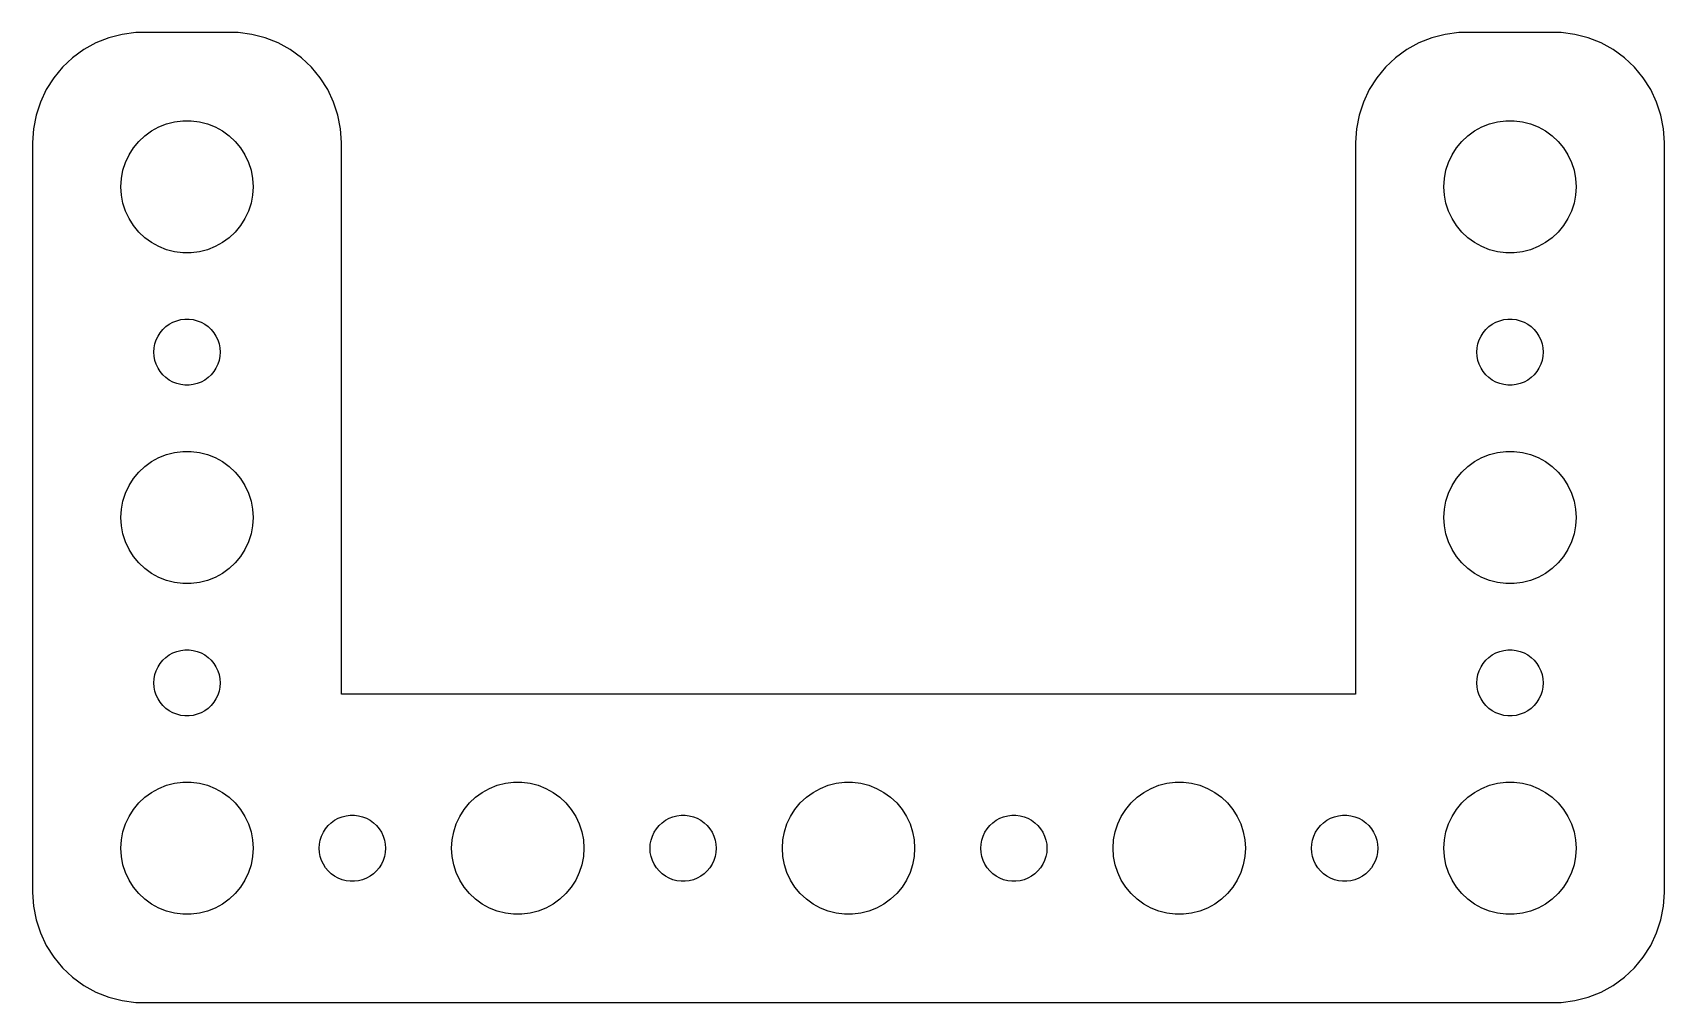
# Model space of a CAD drawing. Header units: metres. Extents: x -37 to 37, y -22 to 22.
import ezdxf

# ---------------------------------------------------------------- set-up
doc = ezdxf.new("R2010")
doc.units = ezdxf.units.M

msp = doc.modelspace()

# ---------------------------------------------------------------- linework, layer by layer
for p, q in [((-34.1289, 21.5241), (-34.6791, 21.2216)), ((-33.5451, 21.7553), (-34.1289, 21.5241)), ((-32.9369, 21.9114), (-33.5451, 21.7553)), ((-32.3139, 21.9901), (-32.9369, 21.9114)), ((-27.686, 21.9901), (-32.3139, 21.9901)), ((-27.0631, 21.9114), (-27.686, 21.9901)), ((-26.4549, 21.7553), (-27.0631, 21.9114)), ((-25.8711, 21.5241), (-26.4549, 21.7553)), ((-25.3209, 21.2216), (-25.8711, 21.5241)), ((25.8711, 21.5241), (25.3209, 21.2216)), ((26.4549, 21.7553), (25.8711, 21.5241)), ((27.0631, 21.9114), (26.4549, 21.7553)), ((27.686, 21.9901), (27.0631, 21.9114)), ((32.3139, 21.9901), (27.686, 21.9901)), ((32.9369, 21.9114), (32.3139, 21.9901)), ((33.5451, 21.7553), (32.9369, 21.9114)), ((34.1289, 21.5241), (33.5451, 21.7553)), ((34.6791, 21.2216), (34.1289, 21.5241)), ((-35.1871, 20.8526), (-35.6448, 20.4227)), ((-34.6791, 21.2216), (-35.1871, 20.8526)), ((-24.8129, 20.8526), (-25.3209, 21.2216)), ((-24.3551, 20.4227), (-24.8129, 20.8526)), ((24.8129, 20.8526), (24.3551, 20.4227)), ((25.3209, 21.2216), (24.8129, 20.8526)), ((35.1871, 20.8526), (34.6791, 21.2216)), ((35.6448, 20.4227), (35.1871, 20.8526)), ((-35.6448, 20.4227), (-36.0451, 19.9389)), ((-23.9549, 19.9389), (-24.3551, 20.4227)), ((24.3551, 20.4227), (23.9549, 19.9389)), ((36.0451, 19.9389), (35.6448, 20.4227)), ((-36.3815, 19.4088), (-36.6489, 18.8406)), ((-36.0451, 19.9389), (-36.3815, 19.4088)), ((-23.6185, 19.4088), (-23.9549, 19.9389)), ((-23.3511, 18.8406), (-23.6185, 19.4088)), ((23.6185, 19.4088), (23.3511, 18.8406)), ((23.9549, 19.9389), (23.6185, 19.4088)), ((36.3815, 19.4088), (36.0451, 19.9389)), ((36.6489, 18.8406), (36.3815, 19.4088)), ((-36.6489, 18.8406), (-36.8429, 18.2434)), ((-23.1571, 18.2434), (-23.3511, 18.8406)), ((23.3511, 18.8406), (23.1571, 18.2434)), ((36.8429, 18.2434), (36.6489, 18.8406)), ((-36.8429, 18.2434), (-36.9606, 17.6267)), ((-31.2773, 17.7145), (-30.927, 17.8532)), ((-30.927, 17.8532), (-30.5621, 17.9469)), ((-30.5621, 17.9469), (-30.1884, 17.9941)), ((-30.1884, 17.9941), (-29.8116, 17.9941)), ((-29.8116, 17.9941), (-29.4379, 17.9469)), ((-29.4379, 17.9469), (-29.0729, 17.8532)), ((-29.0729, 17.8532), (-28.7227, 17.7145)), ((-23.0394, 17.6267), (-23.1571, 18.2434)), ((23.1571, 18.2434), (23.0394, 17.6267)), ((28.7227, 17.7145), (29.0729, 17.8532)), ((29.0729, 17.8532), (29.4379, 17.9469)), ((29.4379, 17.9469), (29.8116, 17.9941)), ((29.8116, 17.9941), (30.1884, 17.9941)), ((30.1884, 17.9941), (30.5621, 17.9469)), ((30.5621, 17.9469), (30.927, 17.8532)), ((30.927, 17.8532), (31.2773, 17.7145)), ((36.9606, 17.6267), (36.8429, 18.2434)), ((-36.9606, 17.6267), (-37, 17)), ((-32.427, 16.7634), (-32.1869, 17.0536)), ((-32.1869, 17.0536), (-31.9123, 17.3115)), ((-31.9123, 17.3115), (-31.6075, 17.533)), ((-31.6075, 17.533), (-31.2773, 17.7145)), ((-28.7227, 17.7145), (-28.3925, 17.533)), ((-28.3925, 17.533), (-28.0877, 17.3115)), ((-28.0877, 17.3115), (-27.8131, 17.0536)), ((-27.8131, 17.0536), (-27.5729, 16.7634)), ((-23, 17), (-23.0394, 17.6267)), ((23.0394, 17.6267), (23, 17)), ((27.5729, 16.7634), (27.8131, 17.0536)), ((27.8131, 17.0536), (28.0877, 17.3115)), ((28.0877, 17.3115), (28.3925, 17.533)), ((28.3925, 17.533), (28.7227, 17.7145)), ((31.2773, 17.7145), (31.6075, 17.533)), ((31.6075, 17.533), (31.9123, 17.3115)), ((31.9123, 17.3115), (32.1869, 17.0536)), ((32.1869, 17.0536), (32.427, 16.7634)), ((37, 17), (36.9606, 17.6267)), ((-37, 17), (-37, -17)), ((-32.7893, 16.1044), (-32.6289, 16.4453)), ((-32.6289, 16.4453), (-32.427, 16.7634)), ((-27.5729, 16.7634), (-27.3711, 16.4453)), ((-27.3711, 16.4453), (-27.2107, 16.1044)), ((-23, -8.00986), (-23, 17)), ((23, 17), (23, -8.00986)), ((27.2107, 16.1044), (27.3711, 16.4453)), ((27.3711, 16.4453), (27.5729, 16.7634)), ((32.427, 16.7634), (32.6289, 16.4453)), ((32.6289, 16.4453), (32.7893, 16.1044)), ((37, -17), (37, 17)), ((-32.9763, 15.376), (-32.9057, 15.7461)), ((-32.9057, 15.7461), (-32.7893, 16.1044)), ((-27.2107, 16.1044), (-27.0942, 15.7461)), ((-27.0942, 15.7461), (-27.0237, 15.376)), ((27.0237, 15.376), (27.0942, 15.7461)), ((27.0942, 15.7461), (27.2107, 16.1044)), ((32.7893, 16.1044), (32.9057, 15.7461)), ((32.9057, 15.7461), (32.9763, 15.376)), ((-33, 15), (-32.9763, 15.376)), ((-32.9763, 14.624), (-33, 15)), ((-27.0237, 15.376), (-27, 15)), ((-27, 15), (-27.0237, 14.624)), ((27, 15), (27.0237, 15.376)), ((27.0237, 14.624), (27, 15)), ((32.9763, 15.376), (33, 15)), ((33, 15), (32.9763, 14.624)), ((-32.9057, 14.2539), (-32.9763, 14.624)), ((-32.7893, 13.8956), (-32.9057, 14.2539)), ((-27.0942, 14.2539), (-27.2107, 13.8956)), ((-27.0237, 14.624), (-27.0942, 14.2539)), ((27.0942, 14.2539), (27.0237, 14.624)), ((27.2107, 13.8956), (27.0942, 14.2539)), ((32.9057, 14.2539), (32.7893, 13.8956)), ((32.9763, 14.624), (32.9057, 14.2539)), ((-32.6289, 13.5547), (-32.7893, 13.8956)), ((-32.427, 13.2366), (-32.6289, 13.5547)), ((-27.3711, 13.5547), (-27.5729, 13.2366)), ((-27.2107, 13.8956), (-27.3711, 13.5547)), ((27.3711, 13.5547), (27.2107, 13.8956)), ((27.5729, 13.2366), (27.3711, 13.5547)), ((32.6289, 13.5547), (32.427, 13.2366)), ((32.7893, 13.8956), (32.6289, 13.5547)), ((-32.1869, 12.9464), (-32.427, 13.2366)), ((-31.9123, 12.6884), (-32.1869, 12.9464)), ((-31.6075, 12.467), (-31.9123, 12.6884)), ((-28.0877, 12.6884), (-28.3925, 12.467)), ((-27.8131, 12.9464), (-28.0877, 12.6884)), ((-27.5729, 13.2366), (-27.8131, 12.9464)), ((27.8131, 12.9464), (27.5729, 13.2366)), ((28.0877, 12.6884), (27.8131, 12.9464)), ((28.3925, 12.467), (28.0877, 12.6884)), ((31.9123, 12.6884), (31.6075, 12.467)), ((32.1869, 12.9464), (31.9123, 12.6884)), ((32.427, 13.2366), (32.1869, 12.9464)), ((-31.2773, 12.2855), (-31.6075, 12.467)), ((-30.927, 12.1468), (-31.2773, 12.2855)), ((-30.5621, 12.0531), (-30.927, 12.1468)), ((-30.1884, 12.0059), (-30.5621, 12.0531)), ((-29.8116, 12.0059), (-30.1884, 12.0059)), ((-29.4379, 12.0531), (-29.8116, 12.0059)), ((-29.0729, 12.1468), (-29.4379, 12.0531)), ((-28.7227, 12.2855), (-29.0729, 12.1468)), ((-28.3925, 12.467), (-28.7227, 12.2855)), ((28.7227, 12.2855), (28.3925, 12.467)), ((29.0729, 12.1468), (28.7227, 12.2855)), ((29.4379, 12.0531), (29.0729, 12.1468)), ((29.8116, 12.0059), (29.4379, 12.0531)), ((30.1884, 12.0059), (29.8116, 12.0059)), ((30.5621, 12.0531), (30.1884, 12.0059)), ((30.927, 12.1468), (30.5621, 12.0531)), ((31.2773, 12.2855), (30.927, 12.1468)), ((31.6075, 12.467), (31.2773, 12.2855)), ((-30.6387, 8.85724), (-30.4635, 8.92657)), ((-30.4635, 8.92657), (-30.2811, 8.97342)), ((-30.2811, 8.97342), (-30.0942, 8.99704)), ((-30.0942, 8.99704), (-29.9058, 8.99704)), ((-29.9058, 8.99704), (-29.7189, 8.97342)), ((-29.7189, 8.97342), (-29.5365, 8.92657)), ((-29.5365, 8.92657), (-29.3613, 8.85724)), ((29.3613, 8.85724), (29.5365, 8.92657)), ((29.5365, 8.92657), (29.7189, 8.97342)), ((29.7189, 8.97342), (29.9058, 8.99704)), ((29.9058, 8.99704), (30.0942, 8.99704)), ((30.0942, 8.99704), (30.2811, 8.97342)), ((30.2811, 8.97342), (30.4635, 8.92657)), ((30.4635, 8.92657), (30.6387, 8.85724)), ((-31.3947, 8.05219), (-31.3145, 8.22263)), ((-31.3145, 8.22263), (-31.2135, 8.38167)), ((-31.2135, 8.38167), (-31.0934, 8.52681)), ((-31.0934, 8.52681), (-30.9561, 8.65576)), ((-30.9561, 8.65576), (-30.8037, 8.76648)), ((-30.8037, 8.76648), (-30.6387, 8.85724)), ((-29.3613, 8.85724), (-29.1963, 8.76648)), ((-29.1963, 8.76648), (-29.0439, 8.65576)), ((-29.0439, 8.65576), (-28.9065, 8.52681)), ((-28.9065, 8.52681), (-28.7865, 8.38167)), ((-28.7865, 8.38167), (-28.6855, 8.22263)), ((-28.6855, 8.22263), (-28.6053, 8.05219)), ((28.6053, 8.05219), (28.6855, 8.22263)), ((28.6855, 8.22263), (28.7865, 8.38167)), ((28.7865, 8.38167), (28.9065, 8.52681)), ((28.9065, 8.52681), (29.0439, 8.65576)), ((29.0439, 8.65576), (29.1963, 8.76648)), ((29.1963, 8.76648), (29.3613, 8.85724)), ((30.6387, 8.85724), (30.8037, 8.76648)), ((30.8037, 8.76648), (30.9561, 8.65576)), ((30.9561, 8.65576), (31.0934, 8.52681)), ((31.0934, 8.52681), (31.2135, 8.38167)), ((31.2135, 8.38167), (31.3145, 8.22263)), ((31.3145, 8.22263), (31.3947, 8.05219)), ((-31.5, 7.5), (-31.4882, 7.68799)), ((-31.4882, 7.312), (-31.5, 7.5)), ((-31.4882, 7.68799), (-31.4529, 7.87303)), ((-31.4529, 7.87303), (-31.3947, 8.05219)), ((-28.6053, 8.05219), (-28.5471, 7.87303)), ((-28.5471, 7.87303), (-28.5118, 7.68799)), ((-28.5118, 7.68799), (-28.5, 7.5)), ((-28.5, 7.5), (-28.5118, 7.312)), ((28.5, 7.5), (28.5118, 7.68799)), ((28.5118, 7.312), (28.5, 7.5)), ((28.5118, 7.68799), (28.5471, 7.87303)), ((28.5471, 7.87303), (28.6053, 8.05219)), ((31.3947, 8.05219), (31.4529, 7.87303)), ((31.4529, 7.87303), (31.4882, 7.68799)), ((31.4882, 7.68799), (31.5, 7.5)), ((31.5, 7.5), (31.4882, 7.312)), ((-31.4529, 7.12695), (-31.4882, 7.312)), ((-31.3947, 6.9478), (-31.4529, 7.12695)), ((-31.3145, 6.77736), (-31.3947, 6.9478)), ((-31.2135, 6.61832), (-31.3145, 6.77736)), ((-28.6855, 6.77736), (-28.7865, 6.61832)), ((-28.6053, 6.9478), (-28.6855, 6.77736)), ((-28.5471, 7.12695), (-28.6053, 6.9478)), ((-28.5118, 7.312), (-28.5471, 7.12695)), ((28.5471, 7.12695), (28.5118, 7.312)), ((28.6053, 6.9478), (28.5471, 7.12695)), ((28.6855, 6.77736), (28.6053, 6.9478)), ((28.7865, 6.61832), (28.6855, 6.77736)), ((31.3145, 6.77736), (31.2135, 6.61832)), ((31.3947, 6.9478), (31.3145, 6.77736)), ((31.4529, 7.12695), (31.3947, 6.9478)), ((31.4882, 7.312), (31.4529, 7.12695)), ((-31.0934, 6.47318), (-31.2135, 6.61832)), ((-30.9561, 6.34422), (-31.0934, 6.47318)), ((-30.8037, 6.23351), (-30.9561, 6.34422)), ((-30.6387, 6.14275), (-30.8037, 6.23351)), ((-30.4635, 6.07341), (-30.6387, 6.14275)), ((-30.2811, 6.02657), (-30.4635, 6.07341)), ((-30.0942, 6.00294), (-30.2811, 6.02657)), ((-29.9058, 6.00294), (-30.0942, 6.00294)), ((-29.7189, 6.02657), (-29.9058, 6.00294)), ((-29.5365, 6.07341), (-29.7189, 6.02657)), ((-29.3613, 6.14275), (-29.5365, 6.07341)), ((-29.1963, 6.23351), (-29.3613, 6.14275)), ((-29.0439, 6.34422), (-29.1963, 6.23351)), ((-28.9065, 6.47318), (-29.0439, 6.34422)), ((-28.7865, 6.61832), (-28.9065, 6.47318)), ((28.9065, 6.47318), (28.7865, 6.61832)), ((29.0439, 6.34422), (28.9065, 6.47318)), ((29.1963, 6.23351), (29.0439, 6.34422)), ((29.3613, 6.14275), (29.1963, 6.23351)), ((29.5365, 6.07341), (29.3613, 6.14275)), ((29.7189, 6.02657), (29.5365, 6.07341)), ((29.9058, 6.00294), (29.7189, 6.02657)), ((30.0942, 6.00294), (29.9058, 6.00294)), ((30.2811, 6.02657), (30.0942, 6.00294)), ((30.4635, 6.07341), (30.2811, 6.02657)), ((30.6387, 6.14275), (30.4635, 6.07341)), ((30.8037, 6.23351), (30.6387, 6.14275)), ((30.9561, 6.34422), (30.8037, 6.23351)), ((31.0934, 6.47318), (30.9561, 6.34422)), ((31.2135, 6.61832), (31.0934, 6.47318)), ((-30.5621, 2.94685), (-30.1884, 2.99408)), ((-30.1884, 2.99408), (-29.8116, 2.99408)), ((-29.8116, 2.99408), (-29.4379, 2.94685)), ((29.4379, 2.94685), (29.8116, 2.99408)), ((29.8116, 2.99408), (30.1884, 2.99408)), ((30.1884, 2.99408), (30.5621, 2.94685)), ((-32.1869, 2.05363), (-31.9123, 2.31154)), ((-31.9123, 2.31154), (-31.6075, 2.53297)), ((-31.6075, 2.53297), (-31.2773, 2.71448)), ((-31.2773, 2.71448), (-30.927, 2.85316)), ((-30.927, 2.85316), (-30.5621, 2.94685)), ((-29.4379, 2.94685), (-29.0729, 2.85316)), ((-29.0729, 2.85316), (-28.7227, 2.71448)), ((-28.7227, 2.71448), (-28.3925, 2.53297)), ((-28.3925, 2.53297), (-28.0877, 2.31154)), ((-28.0877, 2.31154), (-27.8131, 2.05363)), ((27.8131, 2.05363), (28.0877, 2.31154)), ((28.0877, 2.31154), (28.3925, 2.53297)), ((28.3925, 2.53297), (28.7227, 2.71448)), ((28.7227, 2.71448), (29.0729, 2.85316)), ((29.0729, 2.85316), (29.4379, 2.94685)), ((30.5621, 2.94685), (30.927, 2.85316)), ((30.927, 2.85316), (31.2773, 2.71448)), ((31.2773, 2.71448), (31.6075, 2.53297)), ((31.6075, 2.53297), (31.9123, 2.31154)), ((31.9123, 2.31154), (32.1869, 2.05363)), ((-32.6289, 1.44525), (-32.427, 1.76335)), ((-32.427, 1.76335), (-32.1869, 2.05363)), ((-27.8131, 2.05363), (-27.5729, 1.76335)), ((-27.5729, 1.76335), (-27.3711, 1.44525)), ((27.3711, 1.44525), (27.5729, 1.76335)), ((27.5729, 1.76335), (27.8131, 2.05363)), ((32.1869, 2.05363), (32.427, 1.76335)), ((32.427, 1.76335), (32.6289, 1.44525)), ((-32.9763, 0.37599), (-32.9057, 0.74606)), ((-32.9057, 0.74606), (-32.7893, 1.10437)), ((-32.7893, 1.10437), (-32.6289, 1.44525)), ((-27.3711, 1.44525), (-27.2107, 1.10437)), ((-27.2107, 1.10437), (-27.0942, 0.74606)), ((-27.0942, 0.74606), (-27.0237, 0.37599)), ((27.0237, 0.37599), (27.0942, 0.74606)), ((27.0942, 0.74606), (27.2107, 1.10437)), ((27.2107, 1.10437), (27.3711, 1.44525)), ((32.6289, 1.44525), (32.7893, 1.10437)), ((32.7893, 1.10437), (32.9057, 0.74606)), ((32.9057, 0.74606), (32.9763, 0.37599)), ((-33, 0), (-32.9763, 0.37599)), ((-32.9763, -0.37599), (-33, 0)), ((-27.0237, 0.37599), (-27, 0)), ((-27, 0), (-27.0237, -0.37599)), ((27, 0), (27.0237, 0.37599)), ((27.0237, -0.37599), (27, 0)), ((32.9763, 0.37599), (33, 0)), ((33, 0), (32.9763, -0.37599)), ((-32.9057, -0.74606), (-32.9763, -0.37599)), ((-27.0237, -0.37599), (-27.0942, -0.74606)), ((27.0942, -0.74606), (27.0237, -0.37599)), ((32.9763, -0.37599), (32.9057, -0.74606)), ((-32.7893, -1.10437), (-32.9057, -0.74606)), ((-32.6289, -1.44525), (-32.7893, -1.10437)), ((-32.427, -1.76335), (-32.6289, -1.44525)), ((-27.3711, -1.44525), (-27.5729, -1.76335)), ((-27.2107, -1.10437), (-27.3711, -1.44525)), ((-27.0942, -0.74606), (-27.2107, -1.10437)), ((27.2107, -1.10437), (27.0942, -0.74606)), ((27.3711, -1.44525), (27.2107, -1.10437)), ((27.5729, -1.76335), (27.3711, -1.44525)), ((32.6289, -1.44525), (32.427, -1.76335)), ((32.7893, -1.10437), (32.6289, -1.44525)), ((32.9057, -0.74606), (32.7893, -1.10437)), ((-32.1869, -2.05363), (-32.427, -1.76335)), ((-31.9123, -2.31154), (-32.1869, -2.05363)), ((-27.8131, -2.05363), (-28.0877, -2.31154)), ((-27.5729, -1.76335), (-27.8131, -2.05363)), ((27.8131, -2.05363), (27.5729, -1.76335)), ((28.0877, -2.31154), (27.8131, -2.05363)), ((32.1869, -2.05363), (31.9123, -2.31154)), ((32.427, -1.76335), (32.1869, -2.05363)), ((-31.6075, -2.53297), (-31.9123, -2.31154)), ((-31.2773, -2.71448), (-31.6075, -2.53297)), ((-30.927, -2.85316), (-31.2773, -2.71448)), ((-30.5621, -2.94685), (-30.927, -2.85316)), ((-30.1884, -2.99408), (-30.5621, -2.94685)), ((-29.4379, -2.94685), (-29.8116, -2.99408)), ((-29.0729, -2.85316), (-29.4379, -2.94685)), ((-28.7227, -2.71448), (-29.0729, -2.85316)), ((-28.3925, -2.53297), (-28.7227, -2.71448)), ((-28.0877, -2.31154), (-28.3925, -2.53297)), ((28.3925, -2.53297), (28.0877, -2.31154)), ((28.7227, -2.71448), (28.3925, -2.53297)), ((29.0729, -2.85316), (28.7227, -2.71448)), ((29.4379, -2.94685), (29.0729, -2.85316)), ((29.8116, -2.99408), (29.4379, -2.94685)), ((30.5621, -2.94685), (30.1884, -2.99408)), ((30.927, -2.85316), (30.5621, -2.94685)), ((31.2773, -2.71448), (30.927, -2.85316)), ((31.6075, -2.53297), (31.2773, -2.71448)), ((31.9123, -2.31154), (31.6075, -2.53297)), ((-29.8116, -2.99408), (-30.1884, -2.99408)), ((30.1884, -2.99408), (29.8116, -2.99408)), ((-31.3145, -6.77736), (-31.2135, -6.61832)), ((-31.2135, -6.61832), (-31.0934, -6.47318)), ((-31.0934, -6.47318), (-30.9561, -6.34422)), ((-30.9561, -6.34422), (-30.8037, -6.23351)), ((-30.8037, -6.23351), (-30.6387, -6.14275)), ((-30.6387, -6.14275), (-30.4635, -6.07341)), ((-30.4635, -6.07341), (-30.2811, -6.02657)), ((-30.2811, -6.02657), (-30.0942, -6.00294)), ((-30.0942, -6.00294), (-29.9058, -6.00294)), ((-29.9058, -6.00294), (-29.7189, -6.02657)), ((-29.7189, -6.02657), (-29.5365, -6.07341)), ((-29.5365, -6.07341), (-29.3613, -6.14275)), ((-29.3613, -6.14275), (-29.1963, -6.23351)), ((-29.1963, -6.23351), (-29.0439, -6.34422)), ((-29.0439, -6.34422), (-28.9065, -6.47318)), ((-28.9065, -6.47318), (-28.7865, -6.61832)), ((-28.7865, -6.61832), (-28.6855, -6.77736)), ((28.6855, -6.77736), (28.7865, -6.61832)), ((28.7865, -6.61832), (28.9065, -6.47318)), ((28.9065, -6.47318), (29.0439, -6.34422)), ((29.0439, -6.34422), (29.1963, -6.23351)), ((29.1963, -6.23351), (29.3613, -6.14275)), ((29.3613, -6.14275), (29.5365, -6.07341)), ((29.5365, -6.07341), (29.7189, -6.02657)), ((29.7189, -6.02657), (29.9058, -6.00294)), ((29.9058, -6.00294), (30.0942, -6.00294)), ((30.0942, -6.00294), (30.2811, -6.02657)), ((30.2811, -6.02657), (30.4635, -6.07341)), ((30.4635, -6.07341), (30.6387, -6.14275)), ((30.6387, -6.14275), (30.8037, -6.23351)), ((30.8037, -6.23351), (30.9561, -6.34422)), ((30.9561, -6.34422), (31.0934, -6.47318)), ((31.0934, -6.47318), (31.2135, -6.61832)), ((31.2135, -6.61832), (31.3145, -6.77736)), ((-31.5, -7.5), (-31.4882, -7.312)), ((-31.4882, -7.312), (-31.4529, -7.12695)), ((-31.4529, -7.12695), (-31.3947, -6.9478)), ((-31.3947, -6.9478), (-31.3145, -6.77736)), ((-28.6855, -6.77736), (-28.6053, -6.9478)), ((-28.6053, -6.9478), (-28.5471, -7.12695)), ((-28.5471, -7.12695), (-28.5118, -7.312)), ((-28.5118, -7.312), (-28.5, -7.5)), ((28.5, -7.5), (28.5118, -7.312)), ((28.5118, -7.312), (28.5471, -7.12695)), ((28.5471, -7.12695), (28.6053, -6.9478)), ((28.6053, -6.9478), (28.6855, -6.77736)), ((31.3145, -6.77736), (31.3947, -6.9478)), ((31.3947, -6.9478), (31.4529, -7.12695)), ((31.4529, -7.12695), (31.4882, -7.312)), ((31.4882, -7.312), (31.5, -7.5)), ((-31.4882, -7.68799), (-31.5, -7.5)), ((-31.4529, -7.87303), (-31.4882, -7.68799)), ((-31.3947, -8.05219), (-31.4529, -7.87303)), ((-31.3145, -8.22263), (-31.3947, -8.05219)), ((-28.6053, -8.05219), (-28.6855, -8.22263)), ((-28.5471, -7.87303), (-28.6053, -8.05219)), ((-28.5118, -7.68799), (-28.5471, -7.87303)), ((-28.5, -7.5), (-28.5118, -7.68799)), ((23, -8.00986), (-23, -8.00986)), ((28.5118, -7.68799), (28.5, -7.5)), ((28.5471, -7.87303), (28.5118, -7.68799)), ((28.6053, -8.05219), (28.5471, -7.87303)), ((28.6855, -8.22263), (28.6053, -8.05219)), ((31.3947, -8.05219), (31.3145, -8.22263)), ((31.4529, -7.87303), (31.3947, -8.05219)), ((31.4882, -7.68799), (31.4529, -7.87303)), ((31.5, -7.5), (31.4882, -7.68799)), ((-31.2135, -8.38167), (-31.3145, -8.22263)), ((-31.0934, -8.52681), (-31.2135, -8.38167)), ((-30.9561, -8.65576), (-31.0934, -8.52681)), ((-30.8037, -8.76648), (-30.9561, -8.65576)), ((-30.6387, -8.85724), (-30.8037, -8.76648)), ((-30.4635, -8.92657), (-30.6387, -8.85724)), ((-29.3613, -8.85724), (-29.5365, -8.92657)), ((-29.1963, -8.76648), (-29.3613, -8.85724)), ((-29.0439, -8.65576), (-29.1963, -8.76648)), ((-28.9065, -8.52681), (-29.0439, -8.65576)), ((-28.7865, -8.38167), (-28.9065, -8.52681)), ((-28.6855, -8.22263), (-28.7865, -8.38167)), ((28.7865, -8.38167), (28.6855, -8.22263)), ((28.9065, -8.52681), (28.7865, -8.38167)), ((29.0439, -8.65576), (28.9065, -8.52681)), ((29.1963, -8.76648), (29.0439, -8.65576)), ((29.3613, -8.85724), (29.1963, -8.76648)), ((29.5365, -8.92657), (29.3613, -8.85724)), ((30.6387, -8.85724), (30.4635, -8.92657)), ((30.8037, -8.76648), (30.6387, -8.85724)), ((30.9561, -8.65576), (30.8037, -8.76648)), ((31.0934, -8.52681), (30.9561, -8.65576)), ((31.2135, -8.38167), (31.0934, -8.52681)), ((31.3145, -8.22263), (31.2135, -8.38167)), ((-30.2811, -8.97342), (-30.4635, -8.92657)), ((-30.0942, -8.99704), (-30.2811, -8.97342)), ((-29.9058, -8.99704), (-30.0942, -8.99704)), ((-29.7189, -8.97342), (-29.9058, -8.99704)), ((-29.5365, -8.92657), (-29.7189, -8.97342)), ((29.7189, -8.97342), (29.5365, -8.92657)), ((29.9058, -8.99704), (29.7189, -8.97342)), ((30.0942, -8.99704), (29.9058, -8.99704)), ((30.2811, -8.97342), (30.0942, -8.99704)), ((30.4635, -8.92657), (30.2811, -8.97342)), ((-31.9123, -12.6884), (-31.6075, -12.467)), ((-31.6075, -12.467), (-31.2773, -12.2855)), ((-31.2773, -12.2855), (-30.927, -12.1468)), ((-30.927, -12.1468), (-30.5621, -12.0531)), ((-30.5621, -12.0531), (-30.1884, -12.0059)), ((-30.1884, -12.0059), (-29.8116, -12.0059)), ((-29.8116, -12.0059), (-29.4379, -12.0531)), ((-29.4379, -12.0531), (-29.0729, -12.1468)), ((-29.0729, -12.1468), (-28.7227, -12.2855)), ((-28.7227, -12.2855), (-28.3925, -12.467)), ((-28.3925, -12.467), (-28.0877, -12.6884)), ((-16.9123, -12.6884), (-16.6075, -12.467)), ((-16.6075, -12.467), (-16.2773, -12.2855)), ((-16.2773, -12.2855), (-15.927, -12.1468)), ((-15.927, -12.1468), (-15.5621, -12.0531)), ((-15.5621, -12.0531), (-15.1884, -12.0059)), ((-15.1884, -12.0059), (-14.8116, -12.0059)), ((-14.8116, -12.0059), (-14.4379, -12.0531)), ((-14.4379, -12.0531), (-14.0729, -12.1468)), ((-14.0729, -12.1468), (-13.7227, -12.2855)), ((-13.7227, -12.2855), (-13.3925, -12.467)), ((-13.3925, -12.467), (-13.0877, -12.6884)), ((-1.91226, -12.6884), (-1.60747, -12.467)), ((-1.60747, -12.467), (-1.27733, -12.2855)), ((-1.27733, -12.2855), (-0.92705, -12.1468)), ((-0.92705, -12.1468), (-0.56213, -12.0531)), ((-0.56213, -12.0531), (-0.18837, -12.0059)), ((-0.18837, -12.0059), (0.18837, -12.0059)), ((0.18837, -12.0059), (0.56213, -12.0531)), ((0.56213, -12.0531), (0.92705, -12.1468)), ((0.92705, -12.1468), (1.27733, -12.2855)), ((1.27733, -12.2855), (1.60747, -12.467)), ((1.60747, -12.467), (1.91226, -12.6884)), ((13.0877, -12.6884), (13.3925, -12.467)), ((13.3925, -12.467), (13.7227, -12.2855)), ((13.7227, -12.2855), (14.0729, -12.1468)), ((14.0729, -12.1468), (14.4379, -12.0531)), ((14.4379, -12.0531), (14.8116, -12.0059)), ((14.8116, -12.0059), (15.1884, -12.0059)), ((15.1884, -12.0059), (15.5621, -12.0531)), ((15.5621, -12.0531), (15.927, -12.1468)), ((15.927, -12.1468), (16.2773, -12.2855)), ((16.2773, -12.2855), (16.6075, -12.467)), ((16.6075, -12.467), (16.9123, -12.6884)), ((28.0877, -12.6884), (28.3925, -12.467)), ((28.3925, -12.467), (28.7227, -12.2855)), ((28.7227, -12.2855), (29.0729, -12.1468)), ((29.0729, -12.1468), (29.4379, -12.0531)), ((29.4379, -12.0531), (29.8116, -12.0059)), ((29.8116, -12.0059), (30.1884, -12.0059)), ((30.1884, -12.0059), (30.5621, -12.0531)), ((30.5621, -12.0531), (30.927, -12.1468)), ((30.927, -12.1468), (31.2773, -12.2855)), ((31.2773, -12.2855), (31.6075, -12.467)), ((31.6075, -12.467), (31.9123, -12.6884)), ((-32.6289, -13.5547), (-32.427, -13.2366)), ((-32.427, -13.2366), (-32.1869, -12.9464)), ((-32.1869, -12.9464), (-31.9123, -12.6884)), ((-28.0877, -12.6884), (-27.8131, -12.9464)), ((-27.8131, -12.9464), (-27.5729, -13.2366)), ((-27.5729, -13.2366), (-27.3711, -13.5547)), ((-17.6289, -13.5547), (-17.427, -13.2366)), ((-17.427, -13.2366), (-17.1869, -12.9464)), ((-17.1869, -12.9464), (-16.9123, -12.6884)), ((-13.0877, -12.6884), (-12.8131, -12.9464)), ((-12.8131, -12.9464), (-12.5729, -13.2366)), ((-12.5729, -13.2366), (-12.3711, -13.5547)), ((-2.62891, -13.5547), (-2.42705, -13.2366)), ((-2.42705, -13.2366), (-2.1869, -12.9464)), ((-2.1869, -12.9464), (-1.91226, -12.6884)), ((1.91226, -12.6884), (2.1869, -12.9464)), ((2.1869, -12.9464), (2.42705, -13.2366)), ((2.42705, -13.2366), (2.62891, -13.5547)), ((12.3711, -13.5547), (12.5729, -13.2366)), ((12.5729, -13.2366), (12.8131, -12.9464)), ((12.8131, -12.9464), (13.0877, -12.6884)), ((16.9123, -12.6884), (17.1869, -12.9464)), ((17.1869, -12.9464), (17.427, -13.2366)), ((17.427, -13.2366), (17.6289, -13.5547)), ((27.3711, -13.5547), (27.5729, -13.2366)), ((27.5729, -13.2366), (27.8131, -12.9464)), ((27.8131, -12.9464), (28.0877, -12.6884)), ((31.9123, -12.6884), (32.1869, -12.9464)), ((32.1869, -12.9464), (32.427, -13.2366)), ((32.427, -13.2366), (32.6289, -13.5547)), ((-32.9057, -14.2539), (-32.7893, -13.8956)), ((-32.7893, -13.8956), (-32.6289, -13.5547)), ((-27.3711, -13.5547), (-27.2107, -13.8956)), ((-27.2107, -13.8956), (-27.0942, -14.2539)), ((-23.7135, -14.1183), (-23.5934, -13.9732)), ((-23.5934, -13.9732), (-23.4561, -13.8442)), ((-23.4561, -13.8442), (-23.3037, -13.7335)), ((-23.3037, -13.7335), (-23.1387, -13.6427)), ((-23.1387, -13.6427), (-22.9635, -13.5734)), ((-22.9635, -13.5734), (-22.7811, -13.5266)), ((-22.7811, -13.5266), (-22.5942, -13.5029)), ((-22.5942, -13.5029), (-22.4058, -13.5029)), ((-22.4058, -13.5029), (-22.2189, -13.5266)), ((-22.2189, -13.5266), (-22.0365, -13.5734)), ((-22.0365, -13.5734), (-21.8613, -13.6427)), ((-21.8613, -13.6427), (-21.6963, -13.7335)), ((-21.6963, -13.7335), (-21.5439, -13.8442)), ((-21.5439, -13.8442), (-21.4065, -13.9732)), ((-21.4065, -13.9732), (-21.2865, -14.1183)), ((-17.9057, -14.2539), (-17.7893, -13.8956)), ((-17.7893, -13.8956), (-17.6289, -13.5547)), ((-12.3711, -13.5547), (-12.2107, -13.8956)), ((-12.2107, -13.8956), (-12.0942, -14.2539)), ((-8.71352, -14.1183), (-8.59344, -13.9732)), ((-8.59344, -13.9732), (-8.45613, -13.8442)), ((-8.45613, -13.8442), (-8.30373, -13.7335)), ((-8.30373, -13.7335), (-8.13866, -13.6427)), ((-8.13866, -13.6427), (-7.96352, -13.5734)), ((-7.96352, -13.5734), (-7.78107, -13.5266)), ((-7.78107, -13.5266), (-7.59418, -13.5029)), ((-7.59418, -13.5029), (-7.40581, -13.5029)), ((-7.40581, -13.5029), (-7.21892, -13.5266)), ((-7.21892, -13.5266), (-7.03647, -13.5734)), ((-7.03647, -13.5734), (-6.86133, -13.6427)), ((-6.86133, -13.6427), (-6.69626, -13.7335)), ((-6.69626, -13.7335), (-6.54385, -13.8442)), ((-6.54385, -13.8442), (-6.40654, -13.9732)), ((-6.40654, -13.9732), (-6.28647, -14.1183)), ((-2.90575, -14.2539), (-2.78932, -13.8956)), ((-2.78932, -13.8956), (-2.62891, -13.5547)), ((2.62891, -13.5547), (2.78932, -13.8956)), ((2.78932, -13.8956), (2.90575, -14.2539)), ((6.28647, -14.1183), (6.40654, -13.9732)), ((6.40654, -13.9732), (6.54385, -13.8442)), ((6.54385, -13.8442), (6.69626, -13.7335)), ((6.69626, -13.7335), (6.86133, -13.6427)), ((6.86133, -13.6427), (7.03647, -13.5734)), ((7.03647, -13.5734), (7.21892, -13.5266)), ((7.21892, -13.5266), (7.40581, -13.5029)), ((7.40581, -13.5029), (7.59418, -13.5029)), ((7.59418, -13.5029), (7.78107, -13.5266)), ((7.78107, -13.5266), (7.96352, -13.5734)), ((7.96352, -13.5734), (8.13866, -13.6427)), ((8.13866, -13.6427), (8.30373, -13.7335)), ((8.30373, -13.7335), (8.45613, -13.8442)), ((8.45613, -13.8442), (8.59344, -13.9732)), ((8.59344, -13.9732), (8.71352, -14.1183)), ((12.0942, -14.2539), (12.2107, -13.8956)), ((12.2107, -13.8956), (12.3711, -13.5547)), ((17.6289, -13.5547), (17.7893, -13.8956)), ((17.7893, -13.8956), (17.9057, -14.2539)), ((21.2865, -14.1183), (21.4065, -13.9732)), ((21.4065, -13.9732), (21.5439, -13.8442)), ((21.5439, -13.8442), (21.6963, -13.7335)), ((21.6963, -13.7335), (21.8613, -13.6427)), ((21.8613, -13.6427), (22.0365, -13.5734)), ((22.0365, -13.5734), (22.2189, -13.5266)), ((22.2189, -13.5266), (22.4058, -13.5029)), ((22.4058, -13.5029), (22.5942, -13.5029)), ((22.5942, -13.5029), (22.7811, -13.5266)), ((22.7811, -13.5266), (22.9635, -13.5734)), ((22.9635, -13.5734), (23.1387, -13.6427)), ((23.1387, -13.6427), (23.3037, -13.7335)), ((23.3037, -13.7335), (23.4561, -13.8442)), ((23.4561, -13.8442), (23.5934, -13.9732)), ((23.5934, -13.9732), (23.7135, -14.1183)), ((27.0942, -14.2539), (27.2107, -13.8956)), ((27.2107, -13.8956), (27.3711, -13.5547)), ((32.6289, -13.5547), (32.7893, -13.8956)), ((32.7893, -13.8956), (32.9057, -14.2539)), ((-33, -15), (-32.9763, -14.624)), ((-32.9763, -14.624), (-32.9057, -14.2539)), ((-27.0942, -14.2539), (-27.0237, -14.624)), ((-27.0237, -14.624), (-27, -15)), ((-23.9882, -14.812), (-23.9529, -14.627)), ((-23.9529, -14.627), (-23.8947, -14.4478)), ((-23.8947, -14.4478), (-23.8145, -14.2774)), ((-23.8145, -14.2774), (-23.7135, -14.1183)), ((-21.2865, -14.1183), (-21.1855, -14.2774)), ((-21.1855, -14.2774), (-21.1053, -14.4478)), ((-21.1053, -14.4478), (-21.0471, -14.627)), ((-21.0471, -14.627), (-21.0118, -14.812)), ((-18, -15), (-17.9763, -14.624)), ((-17.9763, -14.624), (-17.9057, -14.2539)), ((-12.0942, -14.2539), (-12.0237, -14.624)), ((-12.0237, -14.624), (-12, -15)), ((-8.98816, -14.812), (-8.95287, -14.627)), ((-8.95287, -14.627), (-8.89465, -14.4478)), ((-8.89465, -14.4478), (-8.81445, -14.2774)), ((-8.81445, -14.2774), (-8.71352, -14.1183)), ((-6.28647, -14.1183), (-6.18553, -14.2774)), ((-6.18553, -14.2774), (-6.10533, -14.4478)), ((-6.10533, -14.4478), (-6.04712, -14.627)), ((-6.04712, -14.627), (-6.01183, -14.812)), ((-3, -15), (-2.97633, -14.624)), ((-2.97633, -14.624), (-2.90575, -14.2539)), ((2.90575, -14.2539), (2.97633, -14.624)), ((2.97633, -14.624), (3, -15)), ((6.01183, -14.812), (6.04712, -14.627)), ((6.04712, -14.627), (6.10533, -14.4478)), ((6.10533, -14.4478), (6.18553, -14.2774)), ((6.18553, -14.2774), (6.28647, -14.1183)), ((8.71352, -14.1183), (8.81445, -14.2774)), ((8.81445, -14.2774), (8.89465, -14.4478)), ((8.89465, -14.4478), (8.95287, -14.627)), ((8.95287, -14.627), (8.98816, -14.812)), ((12, -15), (12.0237, -14.624)), ((12.0237, -14.624), (12.0942, -14.2539)), ((17.9057, -14.2539), (17.9763, -14.624)), ((17.9763, -14.624), (18, -15)), ((21.0118, -14.812), (21.0471, -14.627)), ((21.0471, -14.627), (21.1053, -14.4478)), ((21.1053, -14.4478), (21.1855, -14.2774)), ((21.1855, -14.2774), (21.2865, -14.1183)), ((23.7135, -14.1183), (23.8145, -14.2774)), ((23.8145, -14.2774), (23.8947, -14.4478)), ((23.8947, -14.4478), (23.9529, -14.627)), ((23.9529, -14.627), (23.9882, -14.812)), ((27, -15), (27.0237, -14.624)), ((27.0237, -14.624), (27.0942, -14.2539)), ((32.9057, -14.2539), (32.9763, -14.624)), ((32.9763, -14.624), (33, -15)), ((-32.9763, -15.376), (-33, -15)), ((-32.9057, -15.7461), (-32.9763, -15.376)), ((-27.0237, -15.376), (-27.0942, -15.7461)), ((-27, -15), (-27.0237, -15.376)), ((-24, -15), (-23.9882, -14.812)), ((-23.9882, -15.188), (-24, -15)), ((-23.9529, -15.373), (-23.9882, -15.188)), ((-23.8947, -15.5522), (-23.9529, -15.373)), ((-21.0471, -15.373), (-21.1053, -15.5522)), ((-21.0118, -15.188), (-21.0471, -15.373)), ((-21.0118, -14.812), (-21, -15)), ((-21, -15), (-21.0118, -15.188)), ((-17.9763, -15.376), (-18, -15)), ((-17.9057, -15.7461), (-17.9763, -15.376)), ((-12.0237, -15.376), (-12.0942, -15.7461)), ((-12, -15), (-12.0237, -15.376)), ((-9, -15), (-8.98816, -14.812)), ((-8.98816, -15.188), (-9, -15)), ((-8.95287, -15.373), (-8.98816, -15.188)), ((-8.89465, -15.5522), (-8.95287, -15.373)), ((-6.04712, -15.373), (-6.10533, -15.5522)), ((-6.01183, -15.188), (-6.04712, -15.373)), ((-6.01183, -14.812), (-6, -15)), ((-6, -15), (-6.01183, -15.188)), ((-2.97633, -15.376), (-3, -15)), ((-2.90575, -15.7461), (-2.97633, -15.376)), ((2.97633, -15.376), (2.90575, -15.7461)), ((3, -15), (2.97633, -15.376)), ((6, -15), (6.01183, -14.812)), ((6.01183, -15.188), (6, -15)), ((6.04712, -15.373), (6.01183, -15.188)), ((6.10533, -15.5522), (6.04712, -15.373)), ((8.95287, -15.373), (8.89465, -15.5522)), ((8.98816, -15.188), (8.95287, -15.373)), ((8.98816, -14.812), (9, -15)), ((9, -15), (8.98816, -15.188)), ((12.0237, -15.376), (12, -15)), ((12.0942, -15.7461), (12.0237, -15.376)), ((17.9763, -15.376), (17.9057, -15.7461)), ((18, -15), (17.9763, -15.376)), ((21, -15), (21.0118, -14.812)), ((21.0118, -15.188), (21, -15)), ((21.0471, -15.373), (21.0118, -15.188)), ((21.1053, -15.5522), (21.0471, -15.373)), ((23.9529, -15.373), (23.8947, -15.5522)), ((23.9882, -15.188), (23.9529, -15.373)), ((23.9882, -14.812), (24, -15)), ((24, -15), (23.9882, -15.188)), ((27.0237, -15.376), (27, -15)), ((27.0942, -15.7461), (27.0237, -15.376)), ((32.9763, -15.376), (32.9057, -15.7461)), ((33, -15), (32.9763, -15.376)), ((-32.7893, -16.1044), (-32.9057, -15.7461)), ((-32.6289, -16.4453), (-32.7893, -16.1044)), ((-27.2107, -16.1044), (-27.3711, -16.4453)), ((-27.0942, -15.7461), (-27.2107, -16.1044)), ((-23.8145, -15.7226), (-23.8947, -15.5522)), ((-23.7135, -15.8817), (-23.8145, -15.7226)), ((-23.5934, -16.0268), (-23.7135, -15.8817)), ((-23.4561, -16.1558), (-23.5934, -16.0268)), ((-23.3037, -16.2665), (-23.4561, -16.1558)), ((-23.1387, -16.3572), (-23.3037, -16.2665)), ((-21.6963, -16.2665), (-21.8613, -16.3572)), ((-21.5439, -16.1558), (-21.6963, -16.2665)), ((-21.4065, -16.0268), (-21.5439, -16.1558)), ((-21.2865, -15.8817), (-21.4065, -16.0268)), ((-21.1855, -15.7226), (-21.2865, -15.8817)), ((-21.1053, -15.5522), (-21.1855, -15.7226)), ((-17.7893, -16.1044), (-17.9057, -15.7461)), ((-17.6289, -16.4453), (-17.7893, -16.1044)), ((-12.2107, -16.1044), (-12.3711, -16.4453)), ((-12.0942, -15.7461), (-12.2107, -16.1044)), ((-8.81445, -15.7226), (-8.89465, -15.5522)), ((-8.71352, -15.8817), (-8.81445, -15.7226)), ((-8.59344, -16.0268), (-8.71352, -15.8817)), ((-8.45613, -16.1558), (-8.59344, -16.0268)), ((-8.30373, -16.2665), (-8.45613, -16.1558)), ((-8.13866, -16.3572), (-8.30373, -16.2665)), ((-6.69626, -16.2665), (-6.86133, -16.3572)), ((-6.54385, -16.1558), (-6.69626, -16.2665)), ((-6.40654, -16.0268), (-6.54385, -16.1558)), ((-6.28647, -15.8817), (-6.40654, -16.0268)), ((-6.18553, -15.7226), (-6.28647, -15.8817)), ((-6.10533, -15.5522), (-6.18553, -15.7226)), ((-2.78932, -16.1044), (-2.90575, -15.7461)), ((-2.62891, -16.4453), (-2.78932, -16.1044)), ((2.78932, -16.1044), (2.62891, -16.4453)), ((2.90575, -15.7461), (2.78932, -16.1044)), ((6.18553, -15.7226), (6.10533, -15.5522)), ((6.28647, -15.8817), (6.18553, -15.7226)), ((6.40654, -16.0268), (6.28647, -15.8817)), ((6.54385, -16.1558), (6.40654, -16.0268)), ((6.69626, -16.2665), (6.54385, -16.1558)), ((6.86133, -16.3572), (6.69626, -16.2665)), ((8.30373, -16.2665), (8.13866, -16.3572)), ((8.45613, -16.1558), (8.30373, -16.2665)), ((8.59344, -16.0268), (8.45613, -16.1558)), ((8.71352, -15.8817), (8.59344, -16.0268)), ((8.81445, -15.7226), (8.71352, -15.8817)), ((8.89465, -15.5522), (8.81445, -15.7226)), ((12.2107, -16.1044), (12.0942, -15.7461)), ((12.3711, -16.4453), (12.2107, -16.1044)), ((17.7893, -16.1044), (17.6289, -16.4453)), ((17.9057, -15.7461), (17.7893, -16.1044)), ((21.1855, -15.7226), (21.1053, -15.5522)), ((21.2865, -15.8817), (21.1855, -15.7226)), ((21.4065, -16.0268), (21.2865, -15.8817)), ((21.5439, -16.1558), (21.4065, -16.0268)), ((21.6963, -16.2665), (21.5439, -16.1558)), ((21.8613, -16.3572), (21.6963, -16.2665)), ((23.3037, -16.2665), (23.1387, -16.3572)), ((23.4561, -16.1558), (23.3037, -16.2665)), ((23.5934, -16.0268), (23.4561, -16.1558)), ((23.7135, -15.8817), (23.5934, -16.0268)), ((23.8145, -15.7226), (23.7135, -15.8817)), ((23.8947, -15.5522), (23.8145, -15.7226)), ((27.2107, -16.1044), (27.0942, -15.7461)), ((27.3711, -16.4453), (27.2107, -16.1044)), ((32.7893, -16.1044), (32.6289, -16.4453)), ((32.9057, -15.7461), (32.7893, -16.1044)), ((-37, -17), (-36.9606, -17.6267)), ((-32.427, -16.7634), (-32.6289, -16.4453)), ((-32.1869, -17.0536), (-32.427, -16.7634)), ((-27.5729, -16.7634), (-27.8131, -17.0536)), ((-27.3711, -16.4453), (-27.5729, -16.7634)), ((-22.9635, -16.4266), (-23.1387, -16.3572)), ((-22.7811, -16.4734), (-22.9635, -16.4266)), ((-22.5942, -16.497), (-22.7811, -16.4734)), ((-22.4058, -16.497), (-22.5942, -16.497)), ((-22.2189, -16.4734), (-22.4058, -16.497)), ((-22.0365, -16.4266), (-22.2189, -16.4734)), ((-21.8613, -16.3572), (-22.0365, -16.4266)), ((-17.427, -16.7634), (-17.6289, -16.4453)), ((-17.1869, -17.0536), (-17.427, -16.7634)), ((-12.5729, -16.7634), (-12.8131, -17.0536)), ((-12.3711, -16.4453), (-12.5729, -16.7634)), ((-7.96352, -16.4266), (-8.13866, -16.3572)), ((-7.78107, -16.4734), (-7.96352, -16.4266)), ((-7.59418, -16.497), (-7.78107, -16.4734)), ((-7.40581, -16.497), (-7.59418, -16.497)), ((-7.21892, -16.4734), (-7.40581, -16.497)), ((-7.03647, -16.4266), (-7.21892, -16.4734)), ((-6.86133, -16.3572), (-7.03647, -16.4266)), ((-2.42705, -16.7634), (-2.62891, -16.4453)), ((-2.1869, -17.0536), (-2.42705, -16.7634)), ((2.42705, -16.7634), (2.1869, -17.0536)), ((2.62891, -16.4453), (2.42705, -16.7634)), ((7.03647, -16.4266), (6.86133, -16.3572)), ((7.21892, -16.4734), (7.03647, -16.4266)), ((7.40581, -16.497), (7.21892, -16.4734)), ((7.59418, -16.497), (7.40581, -16.497)), ((7.78107, -16.4734), (7.59418, -16.497)), ((7.96352, -16.4266), (7.78107, -16.4734)), ((8.13866, -16.3572), (7.96352, -16.4266)), ((12.5729, -16.7634), (12.3711, -16.4453)), ((12.8131, -17.0536), (12.5729, -16.7634)), ((17.427, -16.7634), (17.1869, -17.0536)), ((17.6289, -16.4453), (17.427, -16.7634)), ((22.0365, -16.4266), (21.8613, -16.3572)), ((22.2189, -16.4734), (22.0365, -16.4266)), ((22.4058, -16.497), (22.2189, -16.4734)), ((22.5942, -16.497), (22.4058, -16.497)), ((22.7811, -16.4734), (22.5942, -16.497)), ((22.9635, -16.4266), (22.7811, -16.4734)), ((23.1387, -16.3572), (22.9635, -16.4266)), ((27.5729, -16.7634), (27.3711, -16.4453)), ((27.8131, -17.0536), (27.5729, -16.7634)), ((32.427, -16.7634), (32.1869, -17.0536)), ((32.6289, -16.4453), (32.427, -16.7634)), ((36.9606, -17.6267), (37, -17)), ((-36.9606, -17.6267), (-36.8429, -18.2434)), ((-31.9123, -17.3115), (-32.1869, -17.0536)), ((-31.6075, -17.533), (-31.9123, -17.3115)), ((-31.2773, -17.7145), (-31.6075, -17.533)), ((-30.927, -17.8532), (-31.2773, -17.7145)), ((-28.7227, -17.7145), (-29.0729, -17.8532)), ((-28.3925, -17.533), (-28.7227, -17.7145)), ((-28.0877, -17.3115), (-28.3925, -17.533)), ((-27.8131, -17.0536), (-28.0877, -17.3115)), ((-16.9123, -17.3115), (-17.1869, -17.0536)), ((-16.6075, -17.533), (-16.9123, -17.3115)), ((-16.2773, -17.7145), (-16.6075, -17.533)), ((-15.927, -17.8532), (-16.2773, -17.7145)), ((-13.7227, -17.7145), (-14.0729, -17.8532)), ((-13.3925, -17.533), (-13.7227, -17.7145)), ((-13.0877, -17.3115), (-13.3925, -17.533)), ((-12.8131, -17.0536), (-13.0877, -17.3115)), ((-1.91226, -17.3115), (-2.1869, -17.0536)), ((-1.60747, -17.533), (-1.91226, -17.3115)), ((-1.27733, -17.7145), (-1.60747, -17.533)), ((-0.92705, -17.8532), (-1.27733, -17.7145)), ((1.27733, -17.7145), (0.92705, -17.8532)), ((1.60747, -17.533), (1.27733, -17.7145)), ((1.91226, -17.3115), (1.60747, -17.533)), ((2.1869, -17.0536), (1.91226, -17.3115)), ((13.0877, -17.3115), (12.8131, -17.0536)), ((13.3925, -17.533), (13.0877, -17.3115)), ((13.7227, -17.7145), (13.3925, -17.533)), ((14.0729, -17.8532), (13.7227, -17.7145)), ((16.2773, -17.7145), (15.927, -17.8532)), ((16.6075, -17.533), (16.2773, -17.7145)), ((16.9123, -17.3115), (16.6075, -17.533)), ((17.1869, -17.0536), (16.9123, -17.3115)), ((28.0877, -17.3115), (27.8131, -17.0536)), ((28.3925, -17.533), (28.0877, -17.3115)), ((28.7227, -17.7145), (28.3925, -17.533)), ((29.0729, -17.8532), (28.7227, -17.7145)), ((31.2773, -17.7145), (30.927, -17.8532)), ((31.6075, -17.533), (31.2773, -17.7145)), ((31.9123, -17.3115), (31.6075, -17.533)), ((32.1869, -17.0536), (31.9123, -17.3115)), ((36.8429, -18.2434), (36.9606, -17.6267)), ((-36.8429, -18.2434), (-36.6489, -18.8406)), ((-30.5621, -17.9469), (-30.927, -17.8532)), ((-30.1884, -17.9941), (-30.5621, -17.9469)), ((-29.8116, -17.9941), (-30.1884, -17.9941)), ((-29.4379, -17.9469), (-29.8116, -17.9941)), ((-29.0729, -17.8532), (-29.4379, -17.9469)), ((-15.5621, -17.9469), (-15.927, -17.8532)), ((-15.1884, -17.9941), (-15.5621, -17.9469)), ((-14.8116, -17.9941), (-15.1884, -17.9941)), ((-14.4379, -17.9469), (-14.8116, -17.9941)), ((-14.0729, -17.8532), (-14.4379, -17.9469)), ((-0.56213, -17.9469), (-0.92705, -17.8532)), ((-0.18837, -17.9941), (-0.56213, -17.9469)), ((0.18837, -17.9941), (-0.18837, -17.9941)), ((0.56213, -17.9469), (0.18837, -17.9941)), ((0.92705, -17.8532), (0.56213, -17.9469)), ((14.4379, -17.9469), (14.0729, -17.8532)), ((14.8116, -17.9941), (14.4379, -17.9469)), ((15.1884, -17.9941), (14.8116, -17.9941)), ((15.5621, -17.9469), (15.1884, -17.9941)), ((15.927, -17.8532), (15.5621, -17.9469)), ((29.4379, -17.9469), (29.0729, -17.8532)), ((29.8116, -17.9941), (29.4379, -17.9469)), ((30.1884, -17.9941), (29.8116, -17.9941)), ((30.5621, -17.9469), (30.1884, -17.9941)), ((30.927, -17.8532), (30.5621, -17.9469)), ((36.6489, -18.8406), (36.8429, -18.2434)), ((-36.6489, -18.8406), (-36.3815, -19.4088)), ((36.3815, -19.4088), (36.6489, -18.8406)), ((-36.3815, -19.4088), (-36.0451, -19.9389)), ((-36.0451, -19.9389), (-35.6448, -20.4227)), ((35.6448, -20.4227), (36.0451, -19.9389)), ((36.0451, -19.9389), (36.3815, -19.4088)), ((-35.6448, -20.4227), (-35.1871, -20.8526)), ((35.1871, -20.8526), (35.6448, -20.4227)), ((-35.1871, -20.8526), (-34.6791, -21.2216)), ((-34.6791, -21.2216), (-34.1289, -21.5241)), ((34.1289, -21.5241), (34.6791, -21.2216)), ((34.6791, -21.2216), (35.1871, -20.8526)), ((-34.1289, -21.5241), (-33.5451, -21.7553)), ((-33.5451, -21.7553), (-32.9369, -21.9114)), ((-32.9369, -21.9114), (-32.3139, -21.9901)), ((-32.3139, -21.9901), (32.3139, -21.9901)), ((32.3139, -21.9901), (32.9369, -21.9114)), ((32.9369, -21.9114), (33.5451, -21.7553)), ((33.5451, -21.7553), (34.1289, -21.5241))]:
    msp.add_line(p, q)

doc.saveas('drawing.dxf')
